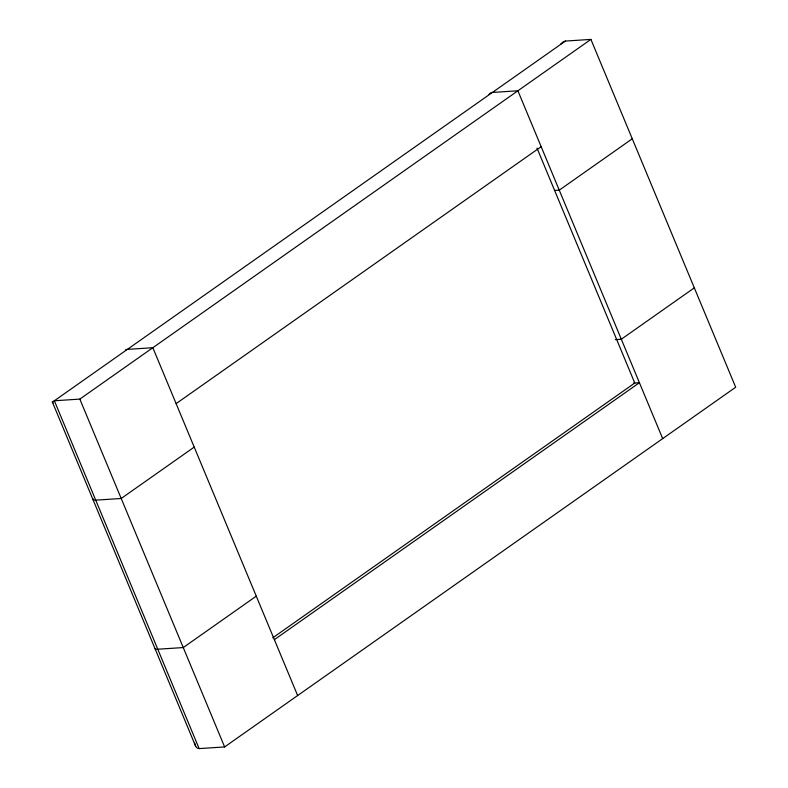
<?xml version="1.0" encoding="UTF-8"?>
<svg xmlns="http://www.w3.org/2000/svg" width="788" height="788" viewBox="0 0 788 788"><rect width="100%" height="100%" fill="white"/><g stroke="black" fill="none" stroke-linecap="round" stroke-linejoin="round"><path stroke-width="1.18" d="M52.313 401.9L54.352 400.767L79.834 399.102L590.901 39.4L735.687 387.233L224.629 746.935L199.137 748.6L197.128 748.048L195.611 746.167L52.313 401.9L53.141 402.993M560.76 44.029L563.125 41.902L565.41 41.065L590.901 39.4M565.41 41.065L54.352 400.767L199.137 748.6M176.118 403.623L541.159 146.686M194.212 447.101L121.204 498.489L95.712 500.153A10.5 2.896 -22.6 0 1 92.915 498.528M632.271 138.777L559.263 190.164L554.457 190.479M256.267 596.171L183.259 647.559L157.767 649.223A10.5 2.896 -22.6 0 1 154.99 648.563M694.327 287.847L621.318 339.234L615.31 339.628M272.746 637.827L634.773 383.017L537.002 148.124M274.362 639.649L639.413 382.712L633.404 383.106M662.678 438.611L517.893 90.787L492.401 92.452A10.5 6.334 54.9 0 0 489.062 94.501M297.637 695.548L152.842 347.715L127.361 349.389A10.5 6.334 54.9 0 0 125.4 349.98M79.834 399.102L224.629 746.935M194.734 743.143L195.611 746.167"/></g></svg>
